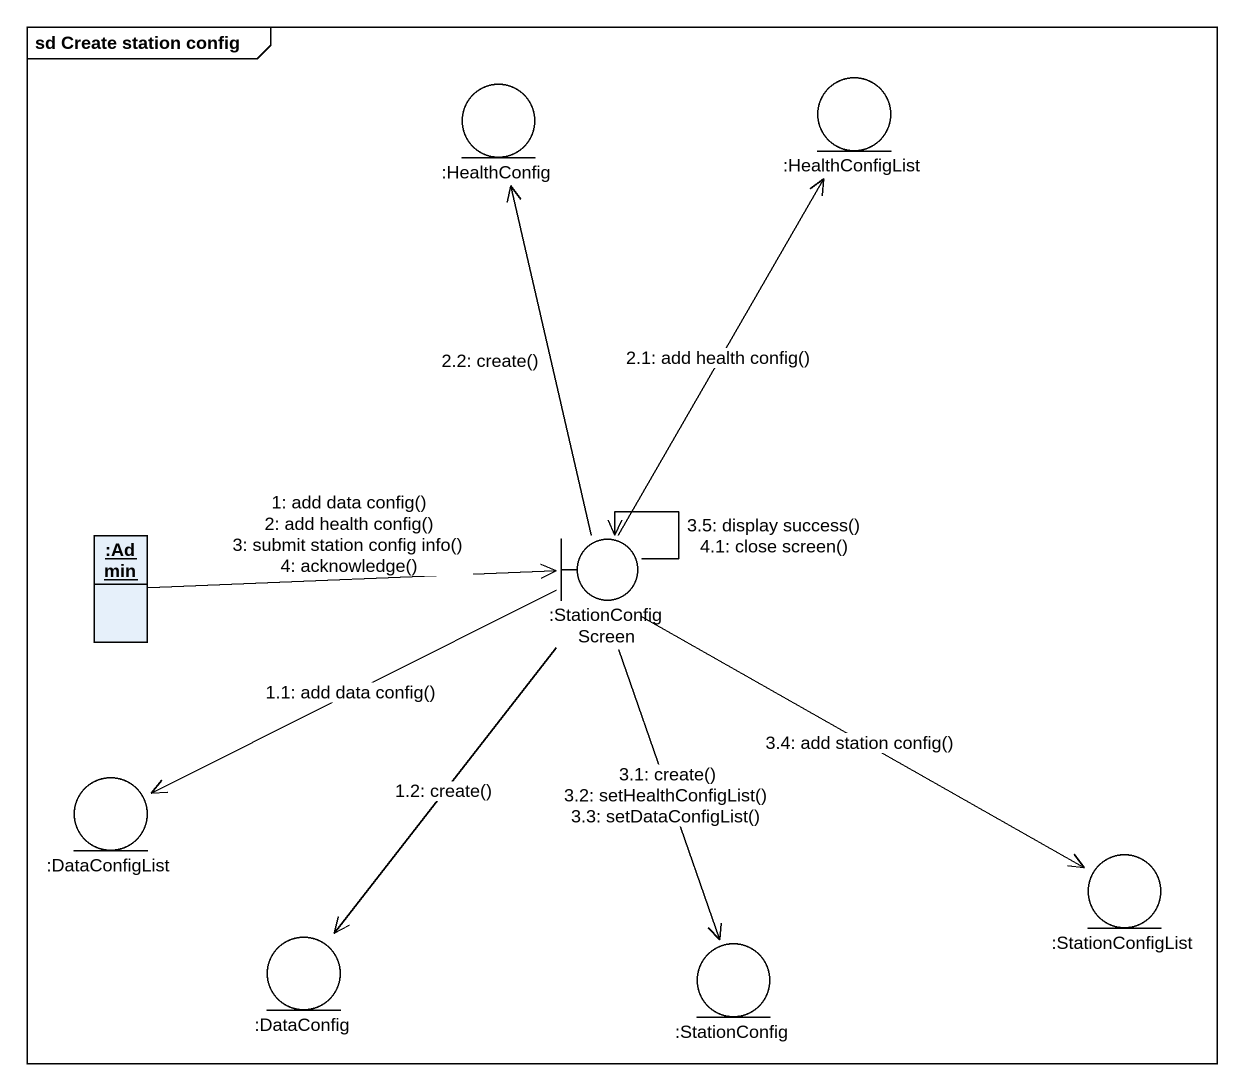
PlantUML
@startuml
mainframe sd Create station config
allowmixing
hide circle
hide empty members
entity ":HealthConfig" as HealthConfig
entity ":HealthConfigList" as HealthConfigList
object ":Admin" as Admin
boundary ":StationConfigScreen" as StationConfigScreen
entity ":DataConfigList" as DataConfigList
entity ":StationConfigList" as StationConfigList
entity ":DataConfig" as DataConfig
entity ":StationConfig" as StationConfig
Admin -right-> StationConfigScreen : 1: add data config()\n2: add health config()\n3: submit station config info()\n4: acknowledge()
StationConfigScreen -left-> DataConfigList : 1.1: add data config()
StationConfigScreen --> DataConfig : 1.2: create()
StationConfigScreen -up-> HealthConfigList : 2.1: add health config()
StationConfigScreen -up-> HealthConfig : 2.2: create()
StationConfigScreen --> StationConfig : 3.1: create()\n3.2: setHealthConfigList()\n3.3: setDataConfigList()
StationConfigScreen --> StationConfigList : 3.4: add station config()
StationConfigScreen --> StationConfigScreen : 3.5: display success()\n4.1: close screen()
@enduml
